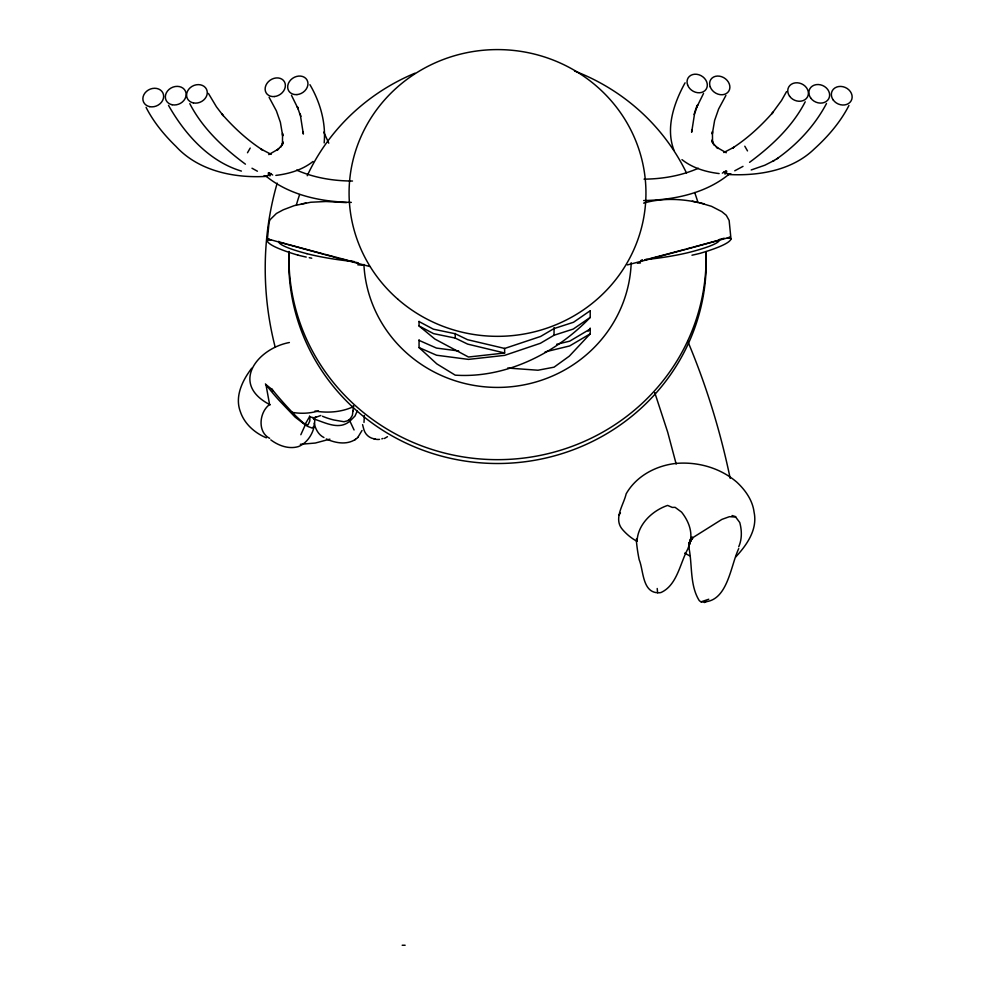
<?xml version="1.0" encoding="UTF-8"?>
<svg xmlns="http://www.w3.org/2000/svg" width="995" height="995" viewBox="0 0 995 995"><rect width="100%" height="100%" fill="white"/><g stroke="black" fill="none" stroke-linecap="round" stroke-linejoin="round"><path stroke-width="1.49" d="M364.381 415.45L363.996 422.44M719.422 240.23L719.46 239.459L724.198 238.228M324.171 142.907C326.012 122.572 320.166 102.162 309.93 84.687M691.786 129.798L691.649 132.223L694.522 114.015L697.632 104.898L696.798 107.099L703.54 93.443M269.123 175.829L269.346 173.205M267.232 240.815L269.073 222.295L270.068 219.708L276.423 213.477L283.239 209.808L294.259 205.629L310.776 202.246L325.925 201.5L346.471 202.607M352.939 411.146L352.379 415.35L350.476 418.435A5.56 2.587 -38.6 0 1 347.267 420.873L343.971 421.731L334.022 420.014A226.997 105.657 -38.6 0 1 322.455 416.246M689.846 543.046C693.067 531.927 688.391 520.696 681.563 512.114L675.132 507.351L672.284 507.413L667.62 505.423C652.384 510.584 637.671 524.365 637.061 541.305L636.427 538.979M735.74 556.951C746.922 544.899 757.792 529.402 754.061 512.089C752.618 500.274 745.193 489.851 736.598 481.978C719.957 467.725 697.358 461.493 675.692 463.446C655.767 465.735 636.265 476.07 626.154 493.856C623.542 505.261 612.945 518.942 622.721 529.775C626.738 534.327 631.427 538.307 636.8 541.168M689.659 543.593L690.393 539.377L692.271 537.001L690.841 541.268M357.379 410.649L355.028 415.985L350.165 420.885A10.559 4.913 -38.6 0 1 347.354 422.974C337.715 428.994 325.726 423.049 316.186 419.753A202.905 94.438 -38.6 0 1 313.425 418.373L316 416.706M690.381 541.33L691.127 537.885M690.978 537.686L688.988 545.546L688.975 543.332L689.908 544.041M277.195 183.13C261.809 236.163 261.411 293.264 275.068 346.708M694.112 114.537L694.821 112.099M738.725 548.618C730.218 566.292 727.631 603.816 701.102 601.813A10.385 5.56 79.5 0 1 699.186 600.482C689.933 585.595 692.321 566.055 689.236 549.339A204.522 109.549 79.5 0 1 688.926 544.787M738.738 546.752C742.121 538.991 741.909 530.522 739.758 522.512L735.653 517.027L729.397 516.691L721.897 519.39L693.652 537.126L688.814 543.021M289.371 342.516C257.307 348.536 229.472 384.008 270.23 404.853M695.169 110.893L696.886 106.042M270.814 439.889C278.538 445.673 288.836 449.454 298.413 446.581C308.425 442.675 315.191 430.549 314.694 419.927A204.522 36.591 36.5 0 0 314.345 418.323L312.853 417.427M281.66 145.569L283.028 141.899L282.443 144.25L282.568 133.479L282.704 135.905L280.379 122.298L276.386 110.868L269.098 97.299M300.838 434.74L305.266 424.915L304.47 423.621M250.205 148.068L247.494 152.757M362.043 430.462L357.74 437.539M786.572 91.565L781.498 100.545L771.797 113.816L773.165 112.124C761.2 125.756 747.668 138.342 732.382 148.155L733.837 147.31L723.775 152.534M805.204 101.801C792.468 126.539 771.66 145.942 749.571 162.322M826.484 103.517C814.743 125.805 796.958 144.81 776.361 159.15M848.922 105.52C840.402 122.161 827.977 136.551 814.184 149.039C791.771 170.73 758.202 176.078 728.178 174.498L729.086 174.2C705.418 193.59 673.615 200.057 643.665 200.542M685.07 82.834C674.088 102.746 665.419 127.795 673.889 150.058M725.902 95.445L718.614 109.015L714.621 120.445L712.296 134.051L712.432 131.626L712.557 142.409L711.972 140.046L713.34 143.715M305.216 424.081L309.644 416.619L314.32 418.248M280.59 147.335L282.903 143.529M251.747 368.2C242.531 380.264 234.546 396.383 240.342 411.644C244.372 423.82 254.77 433.024 266.337 437.812M726.835 171.252L724.671 173.876M314.084 426.208L312.219 428.074L307.928 426.507A10.385 1.853 36.5 0 1 305.266 424.915L295.08 417.079L279.085 400.338A205.965 36.852 36.5 0 1 265.416 383.921M619.089 514.962L620.445 512.96M688.826 543.22L691.525 539.24M281.809 145.332L277.008 150.344L278.662 148.927L268.75 154.598M590.209 328.101L590.209 333.835L569.289 356.173L554.041 367.18L537.972 370.227L507.674 368.038M588.132 331.198L590.209 328.997L569.712 341.161L556.615 344.307M590.209 311.224L590.209 317.442C555.782 353.324 505.659 378.548 455.225 375.152L436.793 363.871L419.057 347.591L419.057 339.855M706.139 601.502L704.336 602.56M326.323 438.944C335.278 443.086 346.832 445.188 355.513 439.317M354.755 439.927L357.964 437.352M726.101 170.891L722.358 173.142M313.873 419.392L313.873 418.024L320.8 415.5M270.901 173.466L267.593 175.369M387.478 436.681L384.418 438.484M313.015 161.488C302.455 169.871 289.085 173.839 275.864 175.406M590.209 310.726L573.506 322.268L554.041 328.561L540.559 336.472L504.129 348.636M590.209 317.442L573.232 329.071L554.041 335.24L540.385 343.287L504.639 355.364L468.471 359.394L436.544 355.227L419.057 347.591M751.213 169.958L764.881 165.207L774.234 160.444M772.816 161.29L777.891 158.217M590.209 333.835L569.637 345.949L545.136 351.894M743.004 166.376L734.745 170.792M353.81 406.482C341.82 412.166 327.94 413.236 314.942 411.034M698.353 168.267C681.326 175.742 662.595 178.988 644.051 179.15M329.855 439.156L315.315 443.036L300.353 444.305M701.102 601.813L708.763 599.239M643.628 203.117C660.792 198.154 679.535 198.552 696.973 202.221M728.788 237.556L729.969 237.22L713.241 241.884A149.449 2.214 -15.3 0 1 630.78 264.036M719.435 240.019L717.681 240.492A99.699 1.468 -15.3 0 1 693.614 247.034M318.425 410.91C309.594 413.621 300.08 413.895 291.037 412.154M301.236 204.075L305.95 203.03M419.057 321.584L433.36 329.171L455.225 333.748L467.55 339.693L504.639 348.449L504.639 353.001L468.471 357.018L434.877 339.046L419.057 325.974L419.057 321.31M728.415 174.038L730.927 173.814M270.901 239.832L270.292 239.87A26.803 3.047 8.4 0 0 267.257 241.001A149.039 16.903 8.4 0 0 297.94 255.13M691.052 539.24A202.905 179.125 -35 0 1 687.794 549.029C680.02 563.257 677.16 585.209 661.003 592.51A10.559 9.328 -35 0 1 657.608 592.746C642.21 591.988 643.578 570.235 639.176 559.725A204.336 180.381 -35 0 1 636.327 540.347M402.179 945.25L405.139 945.25M352.491 181.028C333.437 180.99 314.159 177.819 296.647 170.12M351.334 202.395C321.385 201.91 289.582 195.443 265.914 176.053L266.822 176.351C234.521 178.366 198.714 171.152 176.003 146.439C164.212 134.972 153.566 122.086 146.078 107.373M362.578 424.641A142.136 140.78 -88.2 0 0 363.909 429.653A12.86 12.736 -88.2 0 0 373.772 438.745L375.115 438.783M727.308 237.979L727.917 238.016A26.803 3.047 -8.4 0 1 730.952 239.148A149.039 16.903 -8.4 0 1 700.269 253.277A52.859 5.995 -8.4 0 1 691.973 255.217M264.073 175.667L266.585 175.891M458.683 350.974L436.482 348.076L419.057 340.377M719.136 173.565C705.915 171.986 692.545 168.018 681.985 159.635M504.639 353.001L467.675 344.121L455.225 338.076L433.571 333.636L419.057 325.974M699.871 202.88L711.512 206.326L721.785 211.624L726.275 215.293L729.136 220.442L730.977 238.962M692.259 201.177L703.95 203.776M269.421 239.372L268.24 239.074L284.968 243.738A149.449 2.214 15.3 0 0 367.429 265.889A52.71 0.784 15.3 0 0 369.705 266.473M241.412 171.09C209 161.377 184.709 134.014 168.516 105.37M732.046 515.534L735.703 516.666M727.407 173.516L724.099 171.613M272.642 174.996L268.899 172.744M726.25 152.745L716.338 147.073L717.992 148.491L713.191 143.479M271.225 154.387L261.163 149.163L262.618 150.009C247.332 140.195 233.8 127.609 221.835 113.977L223.203 115.669L216.462 106.851L208.428 93.418M257.406 171.215L251.996 168.23M684.709 553.108L689.46 555.732M269.682 438.347C257.133 432.017 259.322 411.992 269.595 404.53L265.964 384.617L272.381 389.704L272.655 391.333M323.935 437.526C318.375 434.803 315.49 428.957 314.146 423.173M245.429 164.175C223.34 147.795 202.532 128.392 189.796 103.654M303.077 422.688L296.075 416.258A231.425 41.404 36.5 0 1 271.647 388.771M270.329 175.729L268.165 173.105M349.208 419.616L354.058 429.964M747.506 150.917L744.795 146.215M712.097 141.676L714.41 145.481M291.46 95.296L298.201 108.952L297.368 106.751L300.478 115.868L303.351 134.076L303.214 131.651M323.785 132.148L328.773 143.193M687.707 341.185C706.326 385.351 720.442 431.395 730.181 478.321M654.747 392.577L667.695 432.178L676.177 464.056M300.179 113.952L300.888 116.39M657.21 588.48L657.608 592.746M725.654 171.351L725.877 173.976M278.749 241.312L278.787 242.083A99.363 11.268 8.4 0 0 306.957 253.7M554.041 327.616L554.041 335.24M455.225 333.449L455.225 338.076M303.089 422.701A5.398 0.97 36.5 0 0 305.751 424.355L307.99 424.902L309.719 421.159A229.758 41.106 36.5 0 0 309.557 415.997M353.3 405.649A229.795 106.962 -38.6 0 1 352.976 411.122M382.926 438.447A12.86 12.736 -88.2 0 1 381.819 438.857M379.543 439.367A12.86 12.736 -88.2 0 1 373.772 438.745M719.435 240.23A99.363 11.268 -8.4 0 1 691.251 251.847A42.325 4.801 -8.4 0 1 645.233 259.633M640.457 262.954A52.859 5.995 -8.4 0 1 637.422 263.202M630.88 263.998A52.71 0.784 -15.3 0 1 627.372 264.906M692.371 247.369A99.699 1.468 -15.3 0 1 686.239 249.011M684.734 249.422A99.699 1.468 -15.3 0 1 653.242 257.73A42.312 0.622 -15.3 0 1 650.033 258.563M647.16 259.285A42.312 0.622 -15.3 0 1 644.71 259.894M642.695 260.379A42.312 0.622 -15.3 0 1 641.153 260.74M640.879 260.454A42.312 0.622 -15.3 0 1 642.31 259.993M354.407 261.61A42.325 4.801 8.4 0 1 306.97 253.7M362.255 265.167A52.859 5.995 8.4 0 1 357.752 264.807M311.746 258.215A52.859 5.995 8.4 0 1 309.246 257.705M306.236 257.071A52.859 5.995 8.4 0 1 297.978 255.13M340.041 258.302A99.699 1.468 15.3 0 0 344.966 259.583A42.312 0.622 15.3 0 0 348.175 260.416M338.773 257.966A99.699 1.468 15.3 0 1 336.173 257.295M334.855 256.946A99.699 1.468 15.3 0 1 325.216 254.397M323.785 254.023A99.699 1.468 15.3 0 1 288.202 244.447M286.921 244.098A99.699 1.468 15.3 0 1 280.54 242.345M358.113 262.804A42.312 0.622 15.3 0 1 355.513 262.232M353.499 261.747A42.312 0.622 15.3 0 1 351.048 261.138M706.015 252.183A208.739 201.624 0 0 1 497.127 463.508A208.739 201.624 0 0 1 289.06 251.436M705.977 251.586A208.564 201.463 0 0 1 497.96 459.665A208.564 201.463 0 0 1 289.035 252.444M296.361 204.995A208.564 201.463 0 0 1 299.619 194.572M307.231 175.717A208.564 201.463 0 0 1 414.965 73.195M574.575 71.006A208.564 201.463 0 0 1 686.475 172.931M694.684 192.52A208.564 201.463 0 0 1 698.005 202.657M631.203 262.717A133.765 129.201 0 0 1 498.395 387.416A133.765 129.201 0 0 1 363.909 264.421M810.776 98.132A10.684 8.967 25.1 0 0 828.698 98.791A10.684 8.967 25.1 0 0 818.288 84.525A10.684 8.967 25.1 0 0 810.776 98.132M789.57 96.216A10.634 8.93 25.1 0 0 807.418 97.075A10.634 8.93 25.1 0 0 797.231 82.784A10.634 8.93 25.1 0 0 789.57 96.216M687.632 85.048A10.646 8.731 31.7 0 0 704.933 90.644A10.646 8.731 31.7 0 0 698.975 74.774A10.646 8.731 31.7 0 0 687.632 85.048M833.188 99.935A10.684 8.967 25.1 0 0 851.148 100.793A10.684 8.967 25.1 0 0 840.899 86.428A10.684 8.967 25.1 0 0 833.188 99.935M710.219 86.864A10.696 8.694 33.5 0 0 727.494 92.672A10.696 8.694 33.5 0 0 721.524 76.665A10.696 8.694 33.5 0 0 710.219 86.864M172.123 104.749A10.684 8.967 -25.1 0 0 186.003 92.896A10.684 8.967 -25.1 0 0 169.113 89.363A10.684 8.967 -25.1 0 0 172.123 104.749M193.44 102.933A10.634 8.93 -25.1 0 0 207.109 91.018A10.634 8.93 -25.1 0 0 190.232 87.684A10.634 8.93 -25.1 0 0 193.44 102.933M296.97 94.6A10.646 8.731 -31.7 0 0 307.007 79.973A10.646 8.731 -31.7 0 0 289.483 81.453A10.646 8.731 -31.7 0 0 296.97 94.6M149.748 106.664A10.684 8.967 -25.1 0 0 163.491 94.699A10.684 8.967 -25.1 0 0 146.526 91.353A10.684 8.967 -25.1 0 0 149.748 106.664M274.396 96.552A10.696 8.694 -33.5 0 0 284.421 81.752A10.696 8.694 -33.5 0 0 266.946 83.443A10.696 8.694 -33.5 0 0 274.396 96.552M397.726 299.109A148.442 143.379 0 0 0 642.571 223.365A148.442 143.379 0 0 0 452.252 56.416A148.442 143.379 0 0 0 397.726 299.109"/></g></svg>
